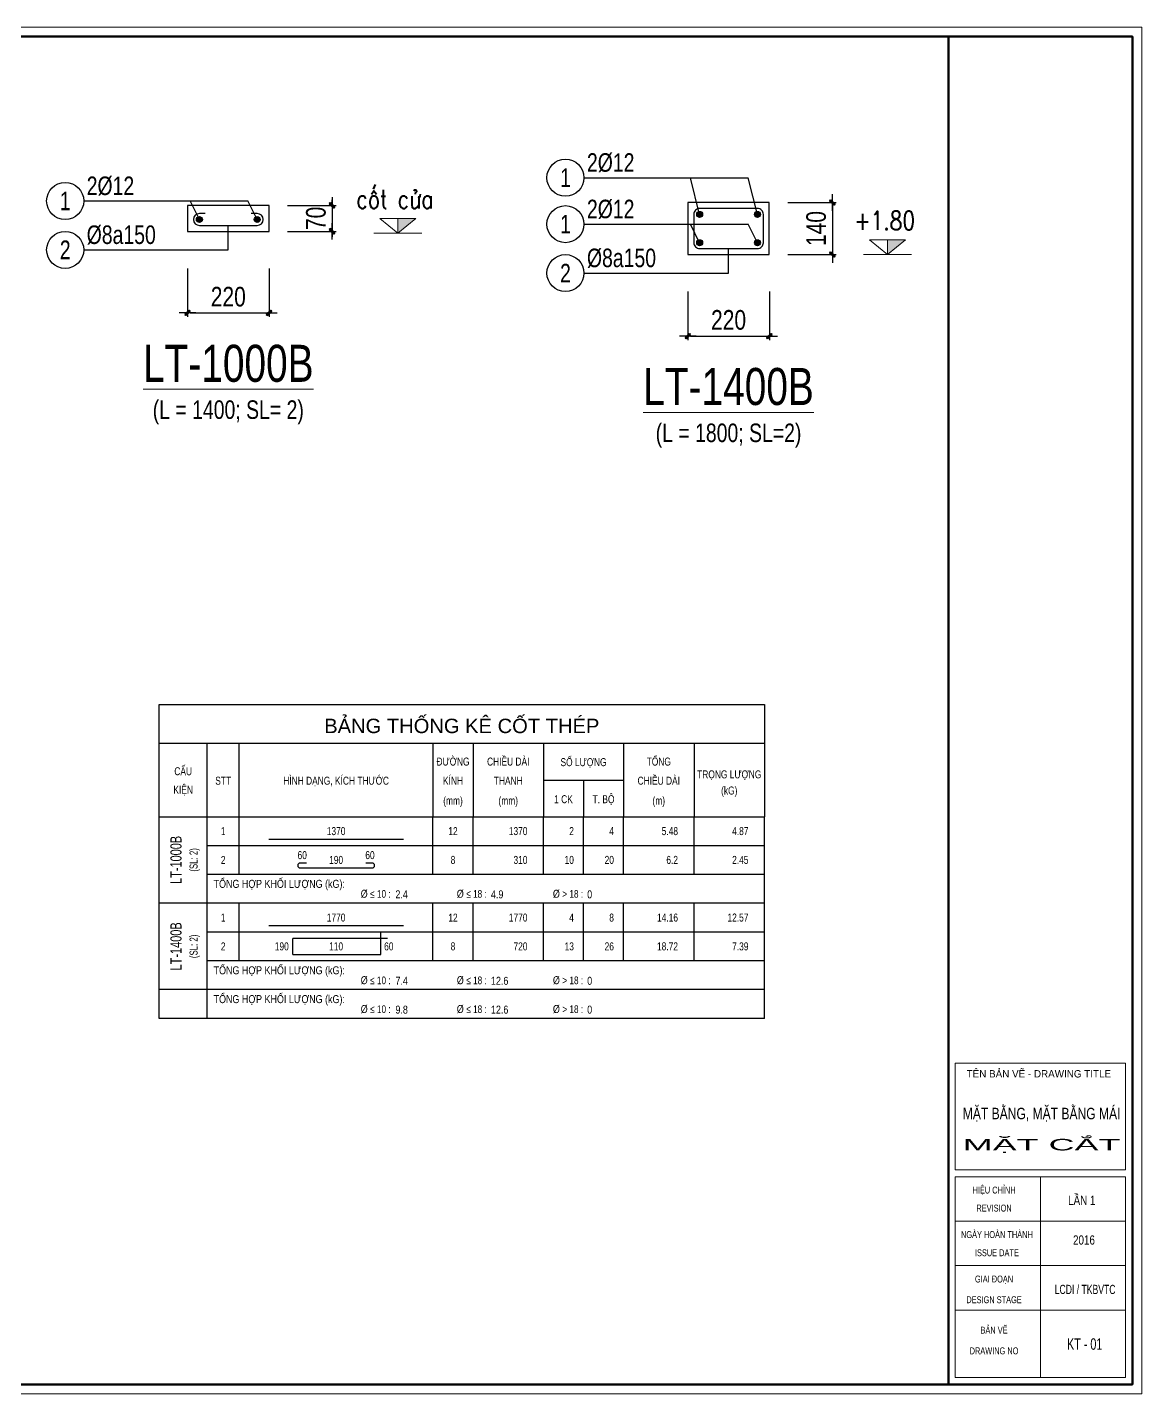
# Model space of a CAD drawing. Header units: millimetres. Extents: x 3293446 to 3468331, y 133678 to 182883.
# Drawn here: x 3393604 to 3408634, y 146722 to 165156 of the extents above; entities that cross this region are included whole.
import ezdxf
from ezdxf.enums import TextEntityAlignment as Align

# ---------------------------------------------------------------- set-up
doc = ezdxf.new("R2010")
doc.units = ezdxf.units.MM
doc.header["$LTSCALE"] = 600
doc.header["$MEASUREMENT"] = 0
doc.header["$PDMODE"] = 32
doc.layers.get('0').update_dxf_attribs({"lineweight": 0})
doc.layers.get('Defpoints').update_dxf_attribs({"lineweight": 0})
for name, color, linetype in [('DIM', 1, 'Continuous'), ('KCS_BORDER', 3, 'Continuous'), ('KCS_CHI', 1, 'Continuous'), ('KCS_SNODE', 6, 'Continuous'), ('KCS_STEEL', 4, 'Continuous'), ('KCS_TEXT', 2, 'Continuous'), ('KCS_TEXT_SLCK', 3, 'Continuous'), ('KCS_TEXT_TCK', 3, 'Continuous'), ('KCS_TEXT_TK', 2, 'Continuous'), ('KCS_THONGKE', 5, 'Continuous')]:
    doc.layers.add(name, color=color, linetype=linetype)
for name, color, linetype, lineweight in [('Khungten_LCDI', 7, 'Continuous', 5), ('LC Net thay', 7, 'Continuous', 25), ('LC Text1', 3, 'Continuous', 20), ('LC Text2', 7, 'Continuous', 18)]:
    doc.layers.add(name, color=color, linetype=linetype, lineweight=lineweight)
doc.styles.add('HOATBIF', font='hoatbif.shx', dxfattribs={"width": 0.8})
doc.styles.add('KCS_BIGTEXT', font='arial.ttf', dxfattribs={"width": 0.75})
doc.styles.add('KCS_SMTEXT', font='arial.ttf', dxfattribs={"width": 0.7})
doc.styles.add('Khungten', font='VHAVAN.TTF', dxfattribs={"width": 0.9, "height": 5000})
doc.styles.add('T1', font='Vnsimli.shx', dxfattribs={"width": 0.8})
doc.styles.add('Title', font='VHBLACK.TTF', dxfattribs={"width": 0.8})
doc.dimstyles.new('1-100', dxfattribs={"dimscale": 106, "dimtxt": 2.5, "dimasz": 0.35, "dimexe": 0.5, "dimexo": 0, "dimgap": 0.8, "dimtad": 1, "dimdec": 0, "dimzin": 0, "dimdsep": 46, "dimtxsty": 'HOATBIF', "dimblk1": 'DOT', "dimblk2": 'DOT', "dimsah": 1, "dimcen": -1, "dimdle": 1, "dimclrd": 256, "dimclre": 256, "dimclrt": 4, "dimadec": 3, "dimazin": 2, "dimtfac": 0.333333, "dimtdec": 0, "dimtix": 1, "dimtmove": 2, "dimatfit": 3, "dimldrblk": 'DOT', "dimfxl": 1, "dimtvp": 0.833333, "dimtolj": 1, "dimtzin": 0, "dimarcsym": 0})

# ---------------------------------------------------------------- blocks, each defined once
blk = doc.blocks.new('lcdi fix')
at = {"layer": 'Defpoints', "lineweight": 0}
blk.add_lwpolyline([(-1200, -14850), (-1200, 14850), (40800, 14850), (40800, -14850)], close=True, dxfattribs=at)
at = {"layer": 'Khungten_LCDI', "color": 5, "lineweight": 60}
blk.add_line((36600, 14650), (36600, -14650), dxfattribs=at)
at = {"layer": 'Khungten_LCDI', "color": 5, "lineweight": 25}
blk.add_line((40600, -14650), (40600, 14650), dxfattribs=at)
at = {"layer": 'Khungten_LCDI', "color": 9, "lineweight": 15}
for p, q in [((38600, -10133), (38600, -14500)), ((40450, -11100), (36750, -11100)), ((40450, -12067), (36750, -12067)), ((40450, -13033), (36750, -13033))]:
    blk.add_line(p, q, dxfattribs=at)
at = {"layer": 'Khungten_LCDI', "color": 5, "lineweight": 60}
blk.add_lwpolyline([(0, -14650), (0, 14650), (40600, 14650), (40600, -14650)], close=True, dxfattribs=at)
at = {"layer": 'Khungten_LCDI', "color": 9, "lineweight": 15}
for points in [[(36750, -9983), (40450, -9983), (40450, -7667), (36750, -7667)], [(36750, -14500), (40450, -14500), (40450, -10133), (36750, -10133)]]:
    blk.add_lwpolyline(points, close=True, dxfattribs=at)
at = {"color": 7, "style": 'Khungten'}
blk.add_text('tªn b¶n vÏ - drawing title', height=160, dxfattribs=at).set_placement((38566, -7977), align=Align.CENTER)
at = {"color": 7}
for s, height, style, width, p in [('hiÖu chØnh', 150, 'Khungten', 0.8, (37592, -10499)), ('revision', 150, 'Khungten', 0.8, (37592, -10891)), ('ngµy hoµn thµnh', 150, 'Khungten', 0.8, (37654, -11466)), ('issue date', 150, 'Khungten', 0.8, (37654, -11862)), ('giai ®o¹n', 150, 'Khungten', 0.8, (37592, -12433)), ('lcdi / tkBVTC', 200, 'Title', 0.7, (39571, -12684)), ('design stage', 150, 'Khungten', 0.8, (37592, -12883)), ('b¶n vÏ', 150, 'Khungten', 0.8, (37592, -13544)), ('drawing nO', 150, 'Khungten', 0.8, (37592, -13994))]:
    blk.add_text(s, height=height, dxfattribs=dict(at, style=style, width=width)).set_placement(p, align=Align.CENTER)
at = {"color": 7, "style": 'Khungten', "width": 0.8}
for tag, p in [('REVISION', (39499, -10746)), ('NGAYHT', (39546, -11609))]:
    blk.add_attdef(tag, text='', height=200, dxfattribs=at).set_placement(p, align=Align.CENTER)
at = {"layer": 'LC Text1', "style": 'Title', "width": 3.882085}
for tag, p, p2 in [('TENBANVE1', (36913, -8886), (40339, -8886)), ('TENBANVE2', (36913, -9562), (40339, -9562))]:
    blk.add_attdef(tag, text='', height=250, dxfattribs=at).set_placement(p, p2, align=Align.FIT)
at = {"layer": 'LC Text1', "style": 'Title', "width": 0.7}
blk.add_attdef('SOBANVE', text='', height=250, dxfattribs=at).set_placement((39562, -13896), align=Align.CENTER)
blk = doc.blocks.new('DOT')
at = {"layer": 'DIM'}
for p, q in [((-3, 0), (3, 0)), ((-1, -1), (1, 1))]:
    blk.add_line(p, q, dxfattribs=at)
blk.add_lwpolyline([(0.5, 1), (-1, -0.5), (-0.5, -1), (1, 0.5)], close=True, dxfattribs=at)
blk = doc.blocks.new('*D560')
at = {"layer": 'Defpoints', "color": 0, "transparency": 16777216}
for p in [(3395764, 161903), (3396864, 161903), (3396864, 161303)]:
    blk.add_point(p, dxfattribs=at)
at = {"layer": 'DIM', "lineweight": -2, "transparency": 16777216}
for p, q in [((3395764, 161903), (3395764, 161250)), ((3396864, 161903), (3396864, 161250)), ((3395801, 161303), (3396827, 161303))]:
    blk.add_line(p, q, dxfattribs=at)
at = {"layer": 'DIM', "lineweight": -2, "transparency": 16777216, "xscale": 37.09999999999999, "yscale": 37.09999999999999, "zscale": 37.09999999999999, "rotation": 180}
blk.add_blockref('DOT', (3395764, 161303), dxfattribs=at)
at = {"layer": 'DIM', "lineweight": -2, "transparency": 16777216, "xscale": 37.09999999999999, "yscale": 37.09999999999999, "zscale": 37.09999999999999}
blk.add_blockref('DOT', (3396864, 161303), dxfattribs=at)
at = {"layer": 'DIM', "color": 4, "transparency": 16777216, "insert": (3396314, 161520), "char_height": 265, "attachment_point": 5, "style": 'HOATBIF'}
blk.add_mtext('\\A1;220', dxfattribs=at)
blk = doc.blocks.new('_Dot')
at = {"color": 0, "linetype": 'ByBlock', "lineweight": -2}
blk.add_line((-0.5, 0), (-1, 0), dxfattribs=at)
at = {"color": 0, "linetype": 'ByBlock', "const_width": 0.5}
blk.add_lwpolyline([(-0.25, 0, 1), (0.25, 0, 1)], format="xyb", close=True, dxfattribs=at)
blk = doc.blocks.new('*D561')
at = {"layer": 'Defpoints', "color": 0, "transparency": 16777216}
for p in [(3397114, 162753), (3397114, 162403), (3397714, 162403)]:
    blk.add_point(p, dxfattribs=at)
at = {"layer": 'DIM', "lineweight": -2, "transparency": 16777216}
for p, q in [((3397714, 162790), (3397714, 162827)), ((3397114, 162753), (3397767, 162753)), ((3397714, 162753), (3397714, 162403)), ((3397114, 162403), (3397767, 162403)), ((3397714, 162366), (3397714, 162328))]:
    blk.add_line(p, q, dxfattribs=at)
at = {"layer": 'DIM', "lineweight": -2, "transparency": 16777216, "xscale": 37.09999999999999, "yscale": 37.09999999999999, "zscale": 37.09999999999999}
for p, rotation in [((3397714, 162753), 270), ((3397714, 162403), 90)]:
    blk.add_blockref('DOT', p, dxfattribs=dict(at, rotation=rotation))
at = {"layer": 'DIM', "color": 4, "transparency": 16777216, "insert": (3397497, 162578), "char_height": 265, "attachment_point": 5, "rotation": 90, "style": 'HOATBIF'}
blk.add_mtext('\\A1;70', dxfattribs=at)
blk = doc.blocks.new('KCS_SNODE')
at = {"layer": 'KCS_SNODE'}
blk.add_hatch(color=256, dxfattribs=at).paths.add_polyline_path([(10, 0, 1), (-10, 0, 1)])
blk.add_circle((0, 0), 10, dxfattribs=at)
blk = doc.blocks.new('*D558')
at = {"layer": 'Defpoints', "color": 0, "transparency": 16777216}
for p in [(3402512, 161590), (3403612, 161590), (3403612, 160990)]:
    blk.add_point(p, dxfattribs=at)
at = {"layer": 'DIM', "lineweight": -2, "transparency": 16777216}
for p, q in [((3402512, 161590), (3402512, 160937)), ((3403612, 161590), (3403612, 160937)), ((3402549, 160990), (3403575, 160990))]:
    blk.add_line(p, q, dxfattribs=at)
at = {"layer": 'DIM', "lineweight": -2, "transparency": 16777216, "xscale": 37.09999999999999, "yscale": 37.09999999999999, "zscale": 37.09999999999999, "rotation": 180}
blk.add_blockref('DOT', (3402512, 160990), dxfattribs=at)
at = {"layer": 'DIM', "lineweight": -2, "transparency": 16777216, "xscale": 37.09999999999999, "yscale": 37.09999999999999, "zscale": 37.09999999999999}
blk.add_blockref('DOT', (3403612, 160990), dxfattribs=at)
at = {"layer": 'DIM', "color": 4, "transparency": 16777216, "insert": (3403062, 161207), "char_height": 265, "attachment_point": 5, "style": 'HOATBIF'}
blk.add_mtext('\\A1;220', dxfattribs=at)
blk = doc.blocks.new('*D559')
at = {"layer": 'Defpoints', "color": 0, "transparency": 16777216}
for p in [(3403862, 162792), (3403862, 162090), (3404462, 162090)]:
    blk.add_point(p, dxfattribs=at)
at = {"layer": 'DIM', "lineweight": -2, "transparency": 16777216}
for p, q in [((3403862, 162792), (3404515, 162792)), ((3404462, 162755), (3404462, 162127)), ((3403862, 162090), (3404515, 162090))]:
    blk.add_line(p, q, dxfattribs=at)
at = {"layer": 'DIM', "lineweight": -2, "transparency": 16777216, "xscale": 37.09999999999999, "yscale": 37.09999999999999, "zscale": 37.09999999999999}
for p, rotation in [((3404462, 162792), 90), ((3404462, 162090), 270)]:
    blk.add_blockref('DOT', p, dxfattribs=dict(at, rotation=rotation))
at = {"layer": 'DIM', "color": 4, "transparency": 16777216, "insert": (3404244, 162441), "char_height": 265, "attachment_point": 5, "rotation": 90, "style": 'HOATBIF'}
blk.add_mtext('\\A1;140', dxfattribs=at)
blk = doc.blocks.new('Caodo1')
at = {"layer": 'LC Text1'}
blk.add_hatch(color=4, dxfattribs=at).paths.add_polyline_path([(0, 200), (0, 0), (243, 200)])
at = {"layer": 'LC Text1', "color": 4}
for p, q in [((0, 0), (0, 200)), ((324, 0), (-324, 0))]:
    blk.add_line(p, q, dxfattribs=at)
blk.add_lwpolyline([(-243, 200), (243, 200), (0, 0), (0, 0)], close=True, dxfattribs=at)
at = {"layer": 'LC Text1', "color": 4, "style": 'T1', "width": 0.8}
blk.add_attdef('%%P0,00', text='', height=250, dxfattribs=at).set_placement((-39, 460), align=Align.MIDDLE_CENTER)
blk = doc.blocks.new('THONGKE_TITLE')
at = {"layer": 'KCS_TEXT_TK'}
for p, q in [((0, -35), (0, 0)), ((0, 0), (189, 0)), ((189, 0), (189, -35)), ((0, -12), (189, -12)), ((15, -35), (15, -12)), ((25, -35), (25, -12)), ((85.5, -12), (85.5, -35)), ((98, -12), (98, -35)), ((120, -12), (120, -35)), ((145, -12), (145, -35)), ((167, -12), (167, -35)), ((120, -23.56), (145, -23.56)), ((132.5, -23.56), (132.5, -35)), ((0, -35), (189, -35))]:
    blk.add_line(p, q, dxfattribs=at)
at = {"layer": 'KCS_TEXT_TK', "color": 4, "style": 'KCS_BIGTEXT'}
blk.add_text('BẢNG THỐNG KÊ CỐT THÉP', height=4.5, dxfattribs=at).set_placement((94.5, -6), align=Align.MIDDLE)
at = {"layer": 'KCS_TEXT_TK', "style": 'KCS_SMTEXT', "width": 0.75}
for s, p in [('ĐƯỜNG', (91.75, -19.04)), ('CHIỀU DÀI', (109, -19.04)), ('SỐ LƯỢNG', (132.5, -19.22)), ('TỔNG', (156, -19.04)), ('CẤU', (7.5, -22.06)), ('TRỌNG LƯỢNG', (178, -23.03)), ('KIỆN', (7.5, -27.84)), ('STT', (20, -25.01)), ('HÌNH DẠNG, KÍCH THƯỚC', (55.25, -25.01)), ('KÍNH', (91.75, -25.01)), ('THANH', (109, -25.01)), ('CHIỀU DÀI', (156, -25.01)), ('(kG)', (178, -28.08)), ('(mm)', (91.75, -31.24)), ('(mm)', (109, -31.24)), ('1 CK', (126.25, -30.79)), ('T. BỘ', (138.75, -30.79)), ('(m)', (156, -31.24))]:
    blk.add_text(s, height=2.5, dxfattribs=at).set_placement(p, align=Align.CENTER)
blk = doc.blocks.new('TK_2')
at = {"layer": 'KCS_STEEL'}
blk.add_line((19.25, 2), (61.25, 2), dxfattribs=at)
at = {"layer": 'KCS_TEXT_TK'}
for p, q in [((-15, 0), (-15, 9)), ((0, 0), (0, 9)), ((10, 0), (10, 9)), ((70.5, 0), (70.5, 9)), ((83, 0), (83, 9)), ((105, 0), (105, 9)), ((117.5, 0), (117.5, 9)), ((130, 0), (130, 9)), ((152, 0), (152, 9)), ((174, 0), (174, 9))]:
    blk.add_line(p, q, dxfattribs=at)
at = {"layer": 'KCS_THONGKE'}
blk.add_line((0, 0), (174, 0), dxfattribs=at)
at = {"layer": 'KCS_TEXT_TK', "style": 'KCS_SMTEXT', "width": 0.75}
for tag, p in [('SH', (5, 4.5)), ('L2', (40.25, 4.5)), ('DK', (76.75, 4.5))]:
    blk.add_attdef(tag, text='', height=2.5, dxfattribs=at).set_placement(p, align=Align.MIDDLE)
for tag, p in [('DAI', (100, 4.5)), ('SL1', (114.5, 4.5)), ('SLA', (127, 4.5)), ('DT', (147, 4.5)), ('TL', (169, 4.5))]:
    blk.add_attdef(tag, text='', height=2.5, dxfattribs=at).set_placement(p, align=Align.MIDDLE_RIGHT)
blk = doc.blocks.new('TK_4')
at = {"layer": 'KCS_STEEL'}
for p, q in [((31, 3.5), (29, 3.5)), ((29, 2), (51.5, 2)), ((51.5, 3.5), (49.5, 3.5))]:
    blk.add_line(p, q, dxfattribs=at)
for centre, start, end in [((29, 2.75), 90, 270), ((51.5, 2.75), 270, 90)]:
    blk.add_arc(centre, 0.75, start, end, dxfattribs=at)
at = {"layer": 'KCS_TEXT_TK'}
for p, q in [((-15, 0), (-15, 9)), ((0, 0), (0, 9)), ((10, 0), (10, 9)), ((70.5, 0), (70.5, 9)), ((83, 0), (83, 9)), ((105, 0), (105, 9)), ((117.5, 0), (117.5, 9)), ((130, 0), (130, 9)), ((152, 0), (152, 9)), ((174, 0), (174, 9))]:
    blk.add_line(p, q, dxfattribs=at)
at = {"layer": 'KCS_THONGKE'}
blk.add_line((0, 0), (174, 0), dxfattribs=at)
at = {"layer": 'KCS_TEXT_TK', "style": 'KCS_SMTEXT', "width": 0.75}
for tag, p in [('SH', (5, 4.5)), ('M', (29.67, 6)), ('L2', (40.25, 4.5)), ('M', (50.83, 6)), ('DK', (76.75, 4.5))]:
    blk.add_attdef(tag, text='', height=2.5, dxfattribs=at).set_placement(p, align=Align.MIDDLE)
for tag, p in [('DAI', (100, 4.5)), ('SL1', (114.5, 4.5)), ('SLA', (127, 4.5)), ('DT', (147, 4.5)), ('TL', (169, 4.5))]:
    blk.add_attdef(tag, text='', height=2.5, dxfattribs=at).set_placement(p, align=Align.MIDDLE_RIGHT)
blk = doc.blocks.new('CTK_THKL')
at = {"layer": 'KCS_TEXT_TK'}
for p, q in [((-15, 0), (-15, 9)), ((0, 0), (0, 9)), ((174, 0), (174, 9)), ((174, 0), (-15, 0))]:
    blk.add_line(p, q, dxfattribs=at)
at = {"layer": 'KCS_BORDER', "color": 5, "style": 'KCS_SMTEXT', "width": 0.7}
blk.add_attdef('TYPE', (85.49, -1.5), '', height=0.025, rotation=90, dxfattribs=at)
at = {"layer": 'KCS_TEXT_TK', "style": 'KCS_SMTEXT', "width": 0.8}
blk.add_text('TỔNG HỢP KHỐI LƯỢNG (kG):', height=2.5, dxfattribs=at).set_placement((2, 4.78))
at = {"layer": 'KCS_TEXT_TK', "char_height": 2.5, "attachment_point": 1, "style": 'KCS_SMTEXT'}
for s, insert in [('{\\W0.8;%%C \\fSymbol|b0|i0|c2|p18;\\H0.95833x;£ 10 :}', (47.94, 4.19)), ('{\\W0.8;%%C \\fSymbol|b0|i0|c2|p18;\\H0.95833x;£ 18 :}', (77.94, 4.19)), ('{\\W0.8;%%C \\fSymbol|b0|i0|c2|p18;\\H0.95833x;> 18 :}', (107.94, 4.19))]:
    blk.add_mtext_dynamic_manual_height_columns(s, width=13.4519, gutter_width=12.5, heights=[0], dxfattribs=dict(at, insert=insert))
at = {"layer": 'KCS_TEXT_TK', "style": 'KCS_SMTEXT', "width": 0.8}
for tag, p in [('TL1', (58.77, 1.5)), ('TL2', (88.6, 1.5)), ('TL3', (118.65, 1.5))]:
    blk.add_attdef(tag, p, '', height=2.5, dxfattribs=at)
blk = doc.blocks.new('TK_14')
at = {"layer": 'KCS_STEEL'}
for p, q in [((54.25, 2), (54.25, 9)), ((56.25, 7), (26.75, 7)), ((26.75, 2), (26.75, 7)), ((26.75, 2), (54.25, 2))]:
    blk.add_line(p, q, dxfattribs=at)
at = {"layer": 'KCS_TEXT_TK'}
for p, q in [((-15, 0), (-15, 9)), ((0, 0), (0, 9)), ((10, 0), (10, 9)), ((70.5, 0), (70.5, 9)), ((83, 0), (83, 9)), ((105, 0), (105, 9)), ((117.5, 0), (117.5, 9)), ((130, 0), (130, 9)), ((152, 0), (152, 9)), ((174, 0), (174, 9))]:
    blk.add_line(p, q, dxfattribs=at)
at = {"layer": 'KCS_THONGKE'}
blk.add_line((174, 0), (0, 0), dxfattribs=at)
at = {"layer": 'KCS_TEXT_TK', "style": 'KCS_SMTEXT', "width": 0.75}
for tag, p in [('SH', (5, 4.5)), ('L2', (40.25, 4.5)), ('DK', (76.75, 4.5))]:
    blk.add_attdef(tag, text='', height=2.5, dxfattribs=at).set_placement(p, align=Align.MIDDLE)
for tag, p in [('L1', (25.47, 4.5)), ('DAI', (100, 4.5)), ('SL1', (114.5, 4.5)), ('SLA', (127, 4.5)), ('DT', (147, 4.5)), ('TL', (169, 4.5))]:
    blk.add_attdef(tag, text='', height=2.5, dxfattribs=at).set_placement(p, align=Align.MIDDLE_RIGHT)
blk.add_attdef('M', text='', height=2.5, dxfattribs=at).set_placement((55.25, 4.5), align=Align.MIDDLE_LEFT)

msp = doc.modelspace()

# ---------------------------------------------------------------- linework, layer by layer
at = {"layer": 'KCS_BORDER'}
msp.add_lwpolyline([(3395764.3, 162402.6), (3396864.3, 162402.6), (3396864.3, 162752.6), (3395764.3, 162752.6), (3395764.3, 162402.6)], dxfattribs=at)
at = {"layer": 'KCS_CHI'}
for p, q in [((3401111.7, 163126.9), (3403326.7, 163126.9)), ((3402671.7, 162631.9), (3402546.7, 163126.9)), ((3403451.7, 162631.9), (3403326.7, 163126.9)), ((3394364.3, 162812.6), (3396579.3, 162812.6)), ((3395924.3, 162562.6), (3395799.3, 162812.6)), ((3396704.3, 162562.6), (3396579.3, 162812.6)), ((3396314.3, 162152.6), (3396314.3, 162482.6)), ((3401111.7, 162499.9), (3403326.7, 162499.9)), ((3402671.7, 162249.9), (3402546.7, 162499.9)), ((3403451.7, 162249.9), (3403326.7, 162499.9)), ((3394364.3, 162152.6), (3396314.3, 162152.6)), ((3403061.7, 161839.9), (3403061.7, 162169.9)), ((3401111.7, 161839.9), (3403061.7, 161839.9))]:
    msp.add_line(p, q, dxfattribs=at)
at = {"layer": 'KCS_STEEL'}
msp.add_lwpolyline([(3402511.7, 162089.9), (3403611.7, 162089.9), (3403611.7, 162791.9), (3402511.7, 162791.9), (3402511.7, 162089.9)], dxfattribs=at)
for points in [[(3396004.3, 162642.6), (3395924.3, 162642.6, 1), (3395924.3, 162482.6), (3396704.3, 162482.6, 1), (3396704.3, 162642.6), (3396624.3, 162642.6)], [(3402591.7, 162631.9), (3402591.7, 162249.9, 0.4142136), (3402671.7, 162169.9), (3403451.7, 162169.9, 0.4142136), (3403531.7, 162249.9), (3403531.7, 162631.9, 0.4142136), (3403451.7, 162711.9), (3402671.7, 162711.9, 0.4142136), (3402591.7, 162631.9)]]:
    msp.add_lwpolyline(points, format="xyb", dxfattribs=at)
at = {"layer": 'KCS_TEXT_TK', "color": 1}
for centre in [(3400861.7, 163126.9), (3394114.3, 162812.6), (3400861.7, 162499.9), (3394114.3, 162152.6), (3400861.7, 161839.9)]:
    msp.add_circle(centre, 250, dxfattribs=at)

# ---------------------------------------------------------------- block references
at = {"layer": 'KCS_STEEL', "xscale": 4, "yscale": 4, "zscale": 4}
for p in [(3395924.3, 162562.6), (3396704.3, 162562.6), (3402671.7, 162631.9), (3403451.7, 162631.9), (3402671.7, 162249.9), (3403451.7, 162249.9)]:
    msp.add_blockref('KCS_SNODE', p, dxfattribs=at)
at = {"layer": 'KCS_TEXT_TK', "xscale": 43.2, "yscale": 43.2, "zscale": 43.2}
msp.add_blockref('THONGKE_TITLE', (3395381.5, 156018.1), dxfattribs=at)
for name, p, values in [('TK_2', (3396029.5, 154117.3), {'L2': '1370', 'TL': '4.87', 'DT': '5.48', 'SLA': '4', 'SL1': '2', 'DAI': '1370', 'DK': '12', 'SH': '1'}), ('CTK_THKL', (3396029.5, 153339.7), {'TL2': '4.9', 'TL1': '2.4', 'TL3': '0'}), ('TK_2', (3396029.5, 152950.9), {'L2': '1770', 'TL': '12.57', 'DT': '14.16', 'SLA': '8', 'SL1': '4', 'DAI': '1770', 'DK': '12', 'SH': '1'}), ('TK_14', (3396029.5, 152562.1), {'SH': '2', 'L1': '190', 'L2': '110', 'M': '60', 'DK': '8', 'DAI': '720', 'SL1': '13', 'SLA': '26', 'DT': '18.72', 'TL': '7.39'}), ('CTK_THKL', (3396029.5, 152173.3), {'TL2': '12.6', 'TL1': '7.4', 'TL3': '0'}), ('CTK_THKL', (3396029.5, 151784.5), {'TL2': '12.6', 'TL1': '9.8', 'TL3': '0'})]:
    msp.add_blockref(name, p, dxfattribs=at).add_auto_attribs(values)
at = {"layer": 'KCS_TEXT_TK'}
ref = msp.add_blockref('TK_4', (3396029.5, 153728.5), dxfattribs=dict(at, xscale=43.2, yscale=43.2, zscale=43.2))
ref.add_attrib('SH', '2', dxfattribs={"height": 108, "style": 'KCS_SMTEXT', "width": 0.75}).set_placement((3396245.5, 153922.9), align=Align.MIDDLE)
ref.add_attrib('M', '60', dxfattribs={"height": 108, "style": 'KCS_SMTEXT', "width": 0.75}).set_placement((3397311.5, 153987.8), align=Align.MIDDLE)
ref.add_attrib('M', '60', dxfattribs={"height": 108, "style": 'KCS_SMTEXT', "width": 0.75}).set_placement((3398225.1, 153987.8), align=Align.MIDDLE)
ref.add_attrib('L2', '190', dxfattribs={"height": 108, "style": 'KCS_SMTEXT', "width": 0.75}).set_placement((3397768.3, 153923), align=Align.MIDDLE)
ref.add_attrib('DK', '8', dxfattribs={"height": 108, "style": 'KCS_SMTEXT', "width": 0.75}).set_placement((3399345.1, 153922.9), align=Align.MIDDLE)
ref.add_attrib('SL1', '10', dxfattribs={"height": 108, "style": 'KCS_SMTEXT', "width": 0.75}).set_placement((3400975.9, 153923), align=Align.MIDDLE_RIGHT)
ref.add_attrib('DAI', '310', dxfattribs={"height": 108, "style": 'KCS_SMTEXT', "width": 0.75}).set_placement((3400349.5, 153923), align=Align.MIDDLE_RIGHT)
ref.add_attrib('DT', '6.2', dxfattribs={"height": 108, "style": 'KCS_SMTEXT', "width": 0.75}).set_placement((3402379.9, 153923), align=Align.MIDDLE_RIGHT)
ref.add_attrib('SLA', '20', dxfattribs={"height": 108, "style": 'KCS_SMTEXT', "width": 0.75}).set_placement((3401515.9, 153923), align=Align.MIDDLE_RIGHT)
ref.add_attrib('TL', '2.45', dxfattribs={"height": 108, "style": 'KCS_SMTEXT', "width": 0.75}).set_placement((3403330.3, 153923), align=Align.MIDDLE_RIGHT)
at = {"layer": 'LC Net thay'}
ref = msp.add_blockref('lcdi fix', (3383310.7, 155938.7), dxfattribs=dict(at, xscale=0.6206639722545443, yscale=0.6206639722545443, zscale=0.6206639722545443))
ref.add_attrib('TENBANVE2', 'mÆt c¾t', dxfattribs={"layer": 'LC Text1', "height": 155.17, "style": 'Title', "width": 1.93928}).set_placement((3406221, 150003.7), (3408347.7, 150003.7), align=Align.FIT)
ref.add_attrib('NGAYHT', '2016', dxfattribs={"layer": 'LC Text1', "height": 124.13, "style": 'Khungten', "width": 0.8}).set_placement((3407855.5, 148733.2), align=Align.CENTER)
ref.add_attrib('REVISION', 'lÇn 1', dxfattribs={"layer": 'LC Text1', "height": 124.13, "style": 'Khungten', "width": 0.8}).set_placement((3407826.1, 149268.9), align=Align.CENTER)
ref.add_attrib('SOBANVE', 'kt - 01', dxfattribs={"layer": 'LC Text1', "height": 155.17, "style": 'Title', "width": 0.7}).set_placement((3407865.4, 147313.9), align=Align.CENTER)
ref.add_attrib('TENBANVE1', 'mÆt b»ng, mÆt b»ng m¸i', dxfattribs={"layer": 'LC Text1', "height": 155.166, "style": 'Title', "width": 0.649188}).set_placement((3406221, 150423.7), (3408347.7, 150423.7), align=Align.FIT)
at = {"layer": 'LC Text1'}
ref = msp.add_blockref('Caodo1', (3398599.9, 162377.5), dxfattribs=at)
ref.add_attrib('%%P0,00', 'cèt cöa', dxfattribs={"layer": 'LC Text2', "height": 250, "style": 'T1', "width": 0.8}).set_placement((3398560.8, 162837), align=Align.MIDDLE_CENTER)
ref = msp.add_blockref('Caodo1', (3405206.3, 162089.9), dxfattribs=at)
ref.add_attrib('%%P0,00', '+1.80', dxfattribs={"layer": 'LC Text2', "height": 250, "style": 'T1', "width": 0.8}).set_placement((3405167.2, 162549.4), align=Align.MIDDLE_CENTER)

# ---------------------------------------------------------------- texts
at = {"layer": 'KCS_TEXT', "style": 'KCS_SMTEXT', "width": 0.75}
for s, p in [('2%%c12', (3401151.7, 163206.9)), ('2%%c12', (3394404.3, 162892.6)), ('2%%c12', (3401151.7, 162579.9)), ('%%c8a150', (3394404.3, 162232.6)), ('%%c8a150', (3401151.7, 161919.9))]:
    msp.add_text(s, height=250, dxfattribs=at).set_placement(p)
for s, p in [('(L = 1400; SL= 2)', (3396314.3, 159872.7)), ('(L = 1800; SL=2)', (3403061.7, 159560))]:
    msp.add_text(s, height=250, dxfattribs=at).set_placement(p, align=Align.CENTER)
at = {"layer": 'KCS_TEXT_SLCK', "style": 'KCS_SMTEXT', "width": 0.7}
for p in [(3395899.9, 153922.9), (3395899.9, 152756.5)]:
    msp.add_text('(SL: 2)', height=108, rotation=90, dxfattribs=at).set_placement(p, align=Align.CENTER)
at = {"layer": 'KCS_TEXT_TCK', "style": 'KCS_SMTEXT', "width": 0.7}
for s, p in [('LT-1000B', (3395683.9, 153922.9)), ('LT-1400B', (3395683.9, 152756.5))]:
    msp.add_text(s, height=151.2, rotation=90, dxfattribs=at).set_placement(p, align=Align.CENTER)
at = {"layer": 'KCS_TEXT_TK', "style": 'KCS_SMTEXT', "width": 0.75}
for s, p in [('1', (3400861.7, 163126.9)), ('1', (3394114.3, 162812.6)), ('1', (3394114.7, 162814.6)), ('1', (3400861.7, 162499.9)), ('2', (3394114.3, 162152.6)), ('2', (3394114.7, 162154.6)), ('2', (3400861.7, 161839.9))]:
    msp.add_text(s, height=250, dxfattribs=at).set_placement(p, align=Align.MIDDLE_CENTER)
at = {"layer": 'LC Text2', "style": 'KCS_BIGTEXT', "width": 0.75}
for s, p in [('%%ULT-1000B', (3396314.3, 160372.7)), ('%%ULT-1400B', (3403061.7, 160060))]:
    msp.add_text(s, height=500, dxfattribs=at).set_placement(p, align=Align.CENTER)

# ---------------------------------------------------------------- dimensions: what is measured, and where the dimension line sits
at = {"layer": 'DIM'}
for p1, p2, distance, picture, middle in [((3397114.3, 162752.6), (3397114.3, 162402.6), 600, '*D561', (3397497, 162577.6)), ((3403861.7, 162791.9), (3403861.7, 162089.9), 600, '*D559', (3404244.4, 162440.9)), ((3395764.3, 161902.6), (3396864.3, 161902.6), -600, '*D560', (3396314.3, 161519.9)), ((3402511.7, 161589.9), (3403611.7, 161589.9), -600, '*D558', (3403061.7, 161207.2))]:
    dim = msp.add_aligned_dim(p1=p1, p2=p2, distance=distance, dimstyle='1-100', override={"dimlfac": 0.2}, dxfattribs=at)
    dim.commit()
    dim.dimension.update_dxf_attribs({"geometry": picture, "text_midpoint": middle})

doc.saveas('drawing.dxf')
